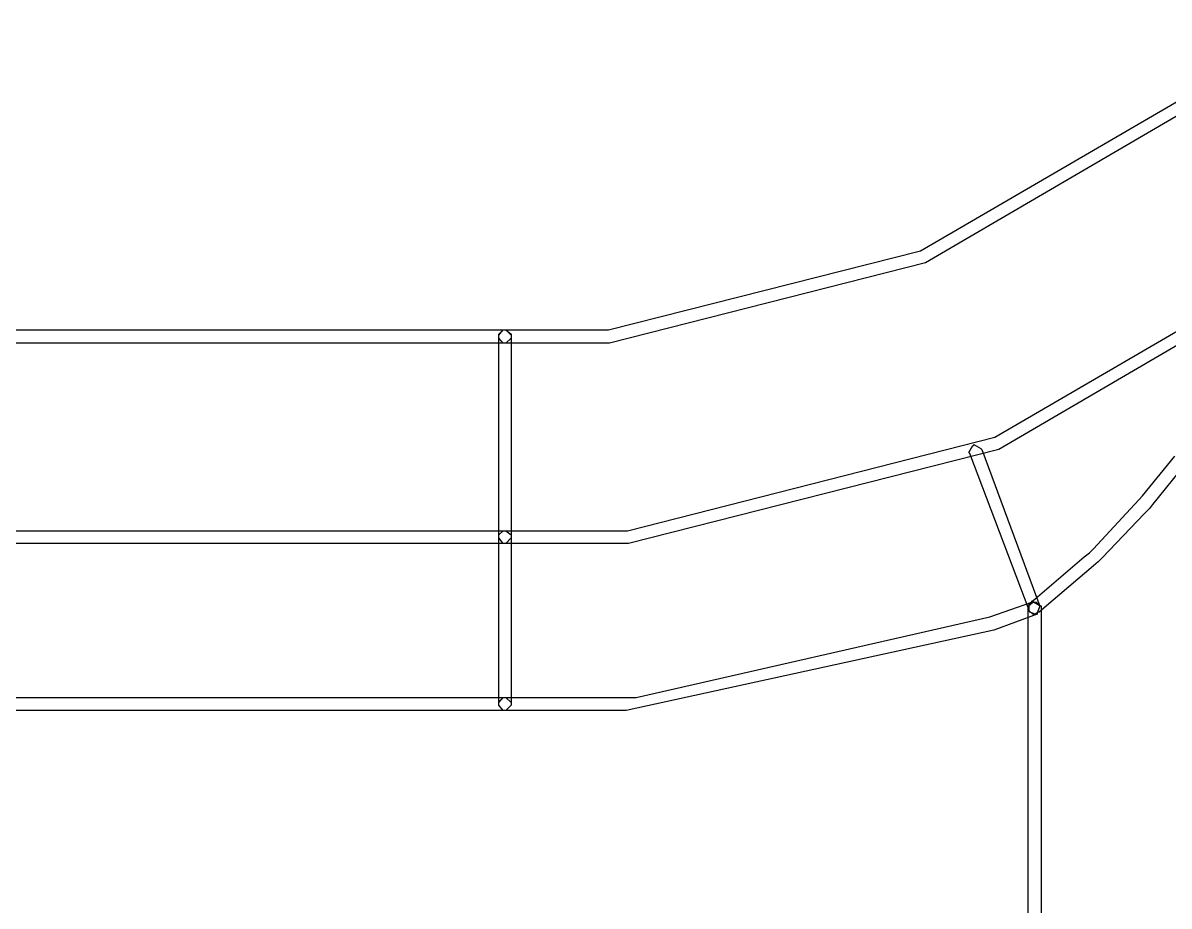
# Model space of a CAD drawing. Extents: x 0.54 to 10.46, y 0.74 to 7.76.
# Drawn here: x 1.5889 to 1.6508, y 4.5286 to 4.5764 of the extents above; entities that cross this region are included whole.
import ezdxf

# ---------------------------------------------------------------- set-up
doc = ezdxf.new("R2010")
doc.units = 0
doc.layers.get('0').update_dxf_attribs({"linetype": 'CONTINUOUS'})

msp = doc.modelspace()

# ---------------------------------------------------------------- linework, layer by layer
at = {"color": 0}
for points in [[(1.6149, 4.55908), (1.61481, 4.55908), (1.61458, 4.55935), (1.61458, 4.5594), (1.61458, 4.55951), (1.61481, 4.55979), (1.6149, 4.55979), (1.6205, 4.55979), (1.63737, 4.56407), (1.65386, 4.57368), (1.65674, 4.57633), (1.65674, 4.57639), (1.65717, 4.57639), (1.65722, 4.57633), (1.65722, 4.57633), (1.65722, 4.5759), (1.65722, 4.57585), (1.65435, 4.57319), (1.63764, 4.56342), (1.62056, 4.55908), (1.6149, 4.55908)], [(1.6149, 4.54824), (1.61481, 4.54824), (1.61458, 4.54856), (1.61458, 4.54861), (1.61458, 4.54872), (1.61481, 4.54893), (1.6149, 4.54893), (1.62153, 4.54893), (1.64139, 4.55399), (1.66081, 4.56532), (1.66417, 4.56842), (1.66417, 4.56847), (1.66461, 4.56847), (1.66465, 4.56842), (1.66465, 4.56842), (1.66461, 4.56799), (1.66461, 4.56793), (1.66118, 4.56478), (1.6416, 4.55333), (1.62158, 4.54824), (1.6149, 4.54824)], [(1.6149, 4.55908), (1.52761, 4.55908), (1.5275, 4.55908), (1.52724, 4.55935), (1.52724, 4.5594), (1.52724, 4.55951), (1.5275, 4.55979), (1.52761, 4.55979), (1.6149, 4.55979), (1.61496, 4.55979), (1.61524, 4.55951), (1.61524, 4.5594), (1.61524, 4.55935), (1.61496, 4.55908), (1.6149, 4.55908)], [(1.6149, 4.54824), (1.61481, 4.54824), (1.61458, 4.54856), (1.61458, 4.54861), (1.61458, 4.55946), (1.61458, 4.55957), (1.61481, 4.55979), (1.6149, 4.55979), (1.61496, 4.55979), (1.61524, 4.55957), (1.61524, 4.55946), (1.61524, 4.54861), (1.61524, 4.54856), (1.61496, 4.54824), (1.6149, 4.54824)], [(1.64356, 4.54443), (1.64344, 4.54443), (1.64324, 4.5446), (1.64324, 4.54465), (1.64003, 4.55311), (1.63997, 4.55317), (1.64019, 4.55354), (1.64025, 4.55354), (1.64025, 4.5536), (1.64063, 4.55339), (1.64068, 4.55333), (1.64382, 4.54486), (1.64382, 4.54486), (1.64367, 4.54449), (1.64367, 4.54443), (1.64367, 4.54443), (1.64356, 4.54443), (1.64356, 4.54443)], [(1.6149, 4.54824), (1.52761, 4.54824), (1.5275, 4.54824), (1.52724, 4.54856), (1.52724, 4.54861), (1.52724, 4.54872), (1.5275, 4.54893), (1.52761, 4.54893), (1.6149, 4.54893), (1.61496, 4.54893), (1.61524, 4.54872), (1.61524, 4.54861), (1.61524, 4.54856), (1.61496, 4.54824), (1.6149, 4.54824)], [(1.6149, 4.53922), (1.61481, 4.53922), (1.61458, 4.5395), (1.61458, 4.53956), (1.61458, 4.54861), (1.61458, 4.54872), (1.61481, 4.54893), (1.6149, 4.54893), (1.61496, 4.54893), (1.61524, 4.54872), (1.61524, 4.54861), (1.61524, 4.53956), (1.61524, 4.5395), (1.61496, 4.53922), (1.6149, 4.53922)], [(1.6149, 4.53922), (1.61481, 4.53922), (1.61458, 4.5395), (1.61458, 4.53956), (1.61458, 4.53965), (1.61481, 4.53993), (1.6149, 4.53993), (1.62201, 4.53993), (1.64111, 4.54428), (1.64339, 4.54508), (1.64339, 4.54514), (1.64378, 4.54492), (1.64382, 4.54486), (1.64382, 4.54486), (1.64367, 4.54449), (1.64367, 4.54443), (1.64133, 4.54357), (1.62147, 4.53922), (1.6149, 4.53922)], [(1.64356, 4.46875), (1.64344, 4.46875), (1.64318, 4.46903), (1.64318, 4.46907), (1.64318, 4.54476), (1.64318, 4.54486), (1.64344, 4.54508), (1.64356, 4.54508), (1.64361, 4.54508), (1.64388, 4.54486), (1.64388, 4.54476), (1.64388, 4.46907), (1.64388, 4.46903), (1.64361, 4.46875), (1.64356, 4.46875)], [(1.6149, 4.53922), (1.52761, 4.53922), (1.5275, 4.53922), (1.52724, 4.5395), (1.52724, 4.53956), (1.52724, 4.53965), (1.5275, 4.53993), (1.52761, 4.53993), (1.6149, 4.53993), (1.61496, 4.53993), (1.61524, 4.53965), (1.61524, 4.53956), (1.61524, 4.5395), (1.61496, 4.53922), (1.6149, 4.53922)]]:
    msp.add_lwpolyline(points, close=True, dxfattribs=at)
msp.add_lwpolyline([(1.65164, 4.55251), (1.6499, 4.55035), (1.64974, 4.55013), (1.64947, 4.54986), (1.64719, 4.54747), (1.64697, 4.54725), (1.64671, 4.54704), (1.64404, 4.54476), (1.64378, 4.54454), (1.64372, 4.54454), (1.64356, 4.54443), (1.64356, 4.54443), (1.64356, 4.54443), (1.64356, 4.54443), (1.64328, 4.54454), (1.64328, 4.54454), (1.64324, 4.5446), (1.64324, 4.54503), (1.64328, 4.54503), (1.64356, 4.54525), (1.64621, 4.54753), (1.64649, 4.54775), (1.64671, 4.54796), (1.64893, 4.55035), (1.64919, 4.55062), (1.64936, 4.55083), (1.6511, 4.55296)], dxfattribs=at)

doc.saveas('drawing.dxf')
